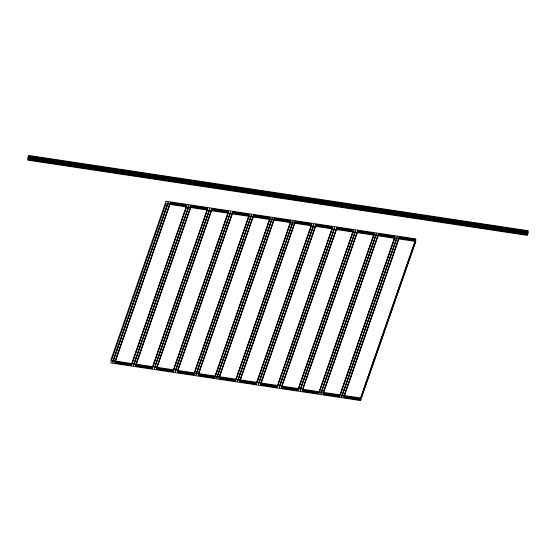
<?xml version="1.0" encoding="UTF-8"?>
<svg xmlns="http://www.w3.org/2000/svg" width="556" height="556" viewBox="0 0 556 556"><rect width="100%" height="100%" fill="white"/><g stroke="black" fill="none" stroke-linecap="round" stroke-linejoin="round"><path stroke-width="0.83" d="M112.812 361.289L168.086 202.21M112.805 361.942L168.072 202.864M112.792 362.602L168.065 203.524M133.635 364.423L188.901 205.345M133.621 365.083L188.887 205.998M133.614 365.737L188.88 206.658M154.45 367.558L209.716 208.479M154.443 368.218L209.709 209.139M154.429 368.871L209.695 209.793M175.265 370.699L230.538 211.614M175.258 371.352L230.525 212.274M175.244 372.006L230.518 212.927M196.087 373.834L251.354 214.755M196.073 374.487L251.34 215.408M196.066 375.147L251.333 216.062M216.903 376.968L272.169 217.889M216.896 377.621L272.162 218.543M216.882 378.282L272.148 219.203M237.718 380.102L292.991 221.024M237.711 380.763L292.977 221.677M237.697 381.416L292.97 222.337M258.54 383.237L313.806 224.158M258.526 383.897L313.792 224.819M258.519 384.55L313.786 225.472M279.355 386.378L334.622 227.293M279.348 387.032L334.615 227.953M279.334 387.692L334.601 228.606M300.17 389.513L355.444 230.434M300.164 390.166L355.43 231.087M300.15 390.826L355.423 231.741M320.993 392.647L376.259 233.569M320.979 393.307L376.245 234.222M320.972 393.961L376.238 234.882M341.808 395.782L397.074 236.703M341.801 396.442L397.067 237.356M341.787 397.095L397.053 238.017M28.578 155.423L528.2 230.684M28.564 156.083L528.193 231.345M28.21 156.486L527.832 231.748M28.558 156.736L528.179 231.998M28.196 157.139L527.825 232.401M28.551 157.397L528.172 232.658M27.842 157.55L527.463 232.811M28.189 157.8L527.811 233.061M28.537 158.05L528.158 233.311M27.828 158.203L527.449 233.464M28.175 158.453L527.804 233.715M27.821 158.856L527.442 234.118M28.168 159.113L527.79 234.375M27.807 159.516L527.435 234.778M27.8 160.17L527.422 235.431M166.008 201.237L110.741 360.323L360.552 397.95L415.825 238.871L166.008 201.237M165.973 203.864L110.7 362.943L360.51 400.577L415.784 241.492L165.973 203.864M170.164 202.523L114.897 361.602L131.55 364.11L186.816 205.032L170.164 202.523M170.157 203.176L114.89 362.262L131.543 364.771L186.809 205.685L170.157 203.176M170.143 203.837L114.877 362.915L131.529 365.424L186.795 206.345L170.143 203.837M190.979 205.657L135.713 364.736L152.372 367.245L207.638 208.166L190.979 205.657M190.972 206.311L135.706 365.396L152.358 367.905L207.624 208.82L190.972 206.311M190.958 206.971L135.692 366.05L152.351 368.558L207.617 209.48L190.958 206.971M211.801 208.792L156.535 367.877L173.187 370.386L228.453 211.301L211.801 208.792M211.787 209.452L156.521 368.531L173.173 371.04L228.446 211.961L211.787 209.452M211.78 210.105L156.514 369.184L173.166 371.693L228.433 212.614L211.78 210.105M232.616 211.926L177.35 371.012L194.002 373.521L249.269 214.435L232.616 211.926M232.61 212.587L177.343 371.665L193.995 374.174L249.262 215.096L232.61 212.587M232.596 213.24L177.329 372.325L193.981 374.834L249.248 215.749L232.596 213.24M253.432 215.068L198.165 374.146L214.825 376.655L270.091 217.577L253.432 215.068M253.425 215.721L198.158 374.8L214.811 377.309L270.077 218.23L253.425 215.721M253.411 216.381L198.144 375.46L214.804 377.969L270.07 218.883L253.411 216.381M274.254 218.202L218.988 377.281L235.64 379.79L290.906 220.711L274.254 218.202M274.24 218.855L218.974 377.941L235.626 380.45L290.899 221.364L274.24 218.855M274.233 219.516L218.967 378.594L235.619 381.103L290.885 222.025L274.233 219.516M295.069 221.337L239.803 380.415L256.455 382.924L311.721 223.846L295.069 221.337M295.062 221.997L239.796 381.075L256.448 383.584L311.714 224.499L295.062 221.997M295.048 222.65L239.782 381.729L256.434 384.238L311.701 225.159L295.048 222.65M315.884 224.471L260.618 383.557L277.277 386.066L332.544 226.98L315.884 224.471M315.877 225.131L260.611 384.21L277.263 386.719L332.53 227.64L315.877 225.131M315.864 225.785L260.597 384.863L277.256 387.372L332.523 228.294L315.864 225.785M336.707 227.612L281.44 386.691L298.092 389.2L353.359 230.121L336.707 227.612M336.693 228.266L281.426 387.344L298.079 389.853L353.352 230.775L336.693 228.266M336.686 228.919L281.419 388.005L298.072 390.514L353.338 231.428L336.686 228.919M357.522 230.747L302.255 389.825L318.908 392.334L374.174 233.256L357.522 230.747M357.515 231.4L302.249 390.479L318.901 392.988L374.167 233.909L357.515 231.4M357.501 232.06L302.235 391.139L318.887 393.648L374.153 234.569L357.501 232.06M378.337 233.881L323.071 392.96L339.73 395.469L394.996 236.39L378.337 233.881M378.33 234.535L323.064 393.62L339.716 396.129L394.982 237.044L378.33 234.535M378.316 235.195L323.05 394.273L339.709 396.782L394.975 237.704L378.316 235.195M399.159 237.016L343.893 396.094L360.545 398.603L415.812 239.525L399.159 237.016M399.145 237.676L343.879 396.755L360.531 399.264L415.805 240.185L399.145 237.676M399.138 238.329L343.872 397.408L360.524 399.917L415.791 240.838L399.138 238.329"/></g></svg>
